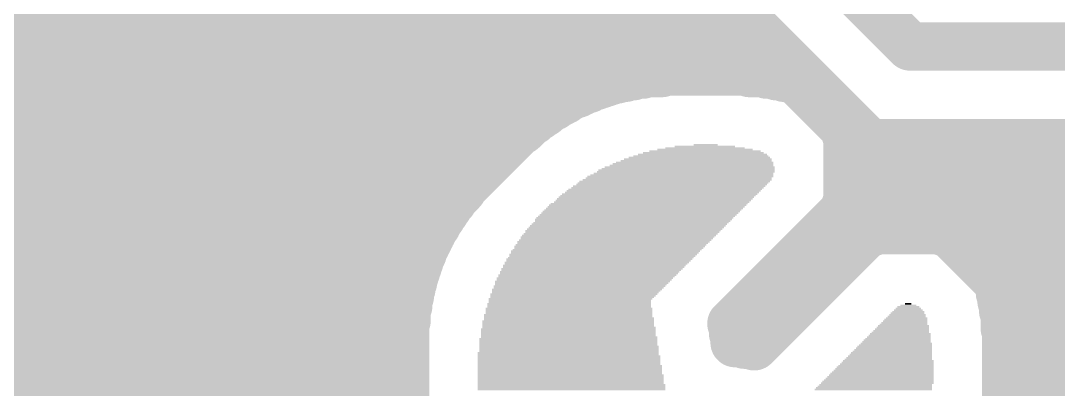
# Model space of a CAD drawing. Extents: x -0.1 to 57, y -0.1 to 41.
# Drawn here: x 25.93 to 29.194, y 4.306 to 5.466 of the extents above; entities that cross this region are included whole.
import ezdxf

# ---------------------------------------------------------------- set-up
doc = ezdxf.new("R2010")
doc.units = 0
doc.layers.add('16', color=175, linetype='CONTINUOUS')
doc.layers.add('21', color=253, linetype='CONTINUOUS')

# ---------------------------------------------------------------- blocks, each defined once
blk = doc.blocks.new('RECT')
blk.add_solid([(-0.5, -0.5), (0.5, -0.5), (-0.5, 0.5), (0.5, 0.5)])

msp = doc.modelspace()

# ---------------------------------------------------------------- linework, layer by layer
at = {"layer": '16', "const_width": 0.1524}
for points in [[(28.7274, 5.3848), (27.5, 6.6122)], [(27.3737, 6.3074), (28.6011, 5.08)], [(24.6553, 5.4864), (28.1947, 5.4864)], [(32.2958, 5.3848), (28.7274, 5.3848)], [(24.7, 5.334), (28.3471, 5.334)], [(27.7928, 5.2811), (27.7878, 5.2761)], [(27.8078, 5.2811), (27.7928, 5.2811)], [(27.8128, 5.2861), (27.8078, 5.2811)], [(27.8328, 5.2861), (27.8128, 5.2861)], [(27.8378, 5.2911), (27.8328, 5.2861)], [(27.8578, 5.2911), (27.8378, 5.2911)], [(27.8628, 5.2961), (27.8578, 5.2911)], [(27.8878, 5.2961), (27.8628, 5.2961)], [(27.8928, 5.3011), (27.8878, 5.2961)], [(27.9478, 5.3011), (27.8928, 5.3011)], [(27.9528, 5.3061), (27.9478, 5.3011)], [(28.2172, 5.3061), (27.9528, 5.3061)], [(28.2222, 5.3011), (28.2172, 5.3061)], [(28.2722, 5.3011), (28.2222, 5.3011)], [(28.2772, 5.2961), (28.2722, 5.3011)], [(28.3022, 5.2961), (28.2772, 5.2961)], [(28.3072, 5.2911), (28.3022, 5.2961)], [(28.3272, 5.2911), (28.3072, 5.2911)], [(28.3322, 5.2861), (28.3272, 5.2911)], [(28.3522, 5.2861), (28.3322, 5.2861)], [(28.3572, 5.2811), (28.3522, 5.2861)], [(28.3622, 5.2811), (28.3572, 5.2811)], [(28.3672, 5.2761), (28.3622, 5.2811)], [(27.6978, 5.2461), (27.6928, 5.2411)], [(27.7028, 5.2461), (27.6978, 5.2461)], [(27.7078, 5.2511), (27.7028, 5.2461)], [(27.7178, 5.2511), (27.7078, 5.2511)], [(27.7228, 5.2561), (27.7178, 5.2511)], [(27.7278, 5.2561), (27.7228, 5.2561)], [(27.7328, 5.2611), (27.7278, 5.2561)], [(27.7428, 5.2611), (27.7328, 5.2611)], [(27.7478, 5.2661), (27.7428, 5.2611)], [(27.7578, 5.2661), (27.7478, 5.2661)], [(27.7628, 5.2711), (27.7578, 5.2661)], [(27.7728, 5.2711), (27.7628, 5.2711)], [(27.7778, 5.2761), (27.7728, 5.2711)], [(27.7878, 5.2761), (27.7778, 5.2761)], [(28.3722, 5.2761), (28.3672, 5.2761)], [(28.5061, 5.1422), (28.3722, 5.2761)], [(27.6378, 5.2161), (27.6328, 5.2111)], [(27.6428, 5.2161), (27.6378, 5.2161)], [(27.6528, 5.2261), (27.6428, 5.2161)], [(27.6578, 5.2261), (27.6528, 5.2261)], [(27.6628, 5.2311), (27.6578, 5.2261)], [(27.6678, 5.2311), (27.6628, 5.2311)], [(27.6728, 5.2361), (27.6678, 5.2311)], [(27.6828, 5.2361), (27.6728, 5.2361)], [(27.6878, 5.2411), (27.6828, 5.2361)], [(27.6928, 5.2411), (27.6878, 5.2411)], [(24.7241, 5.1816), (27.5833, 5.1816)], [(27.5928, 5.1911), (27.5778, 5.1761)], [(27.5978, 5.1911), (27.5928, 5.1911)], [(27.6028, 5.1961), (27.5978, 5.1911)], [(27.6078, 5.1961), (27.6028, 5.1961)], [(27.6178, 5.2061), (27.6078, 5.1961)], [(27.6228, 5.2061), (27.6178, 5.2061)], [(27.6278, 5.2111), (27.6228, 5.2061)], [(27.6328, 5.2111), (27.6278, 5.2111)], [(28.4667, 5.1816), (28.4995, 5.1816)], [(27.5378, 5.1511), (27.5128, 5.1261)], [(27.5428, 5.1511), (27.5378, 5.1511)], [(27.5578, 5.1661), (27.5428, 5.1511)], [(27.5628, 5.1661), (27.5578, 5.1661)], [(27.5728, 5.1761), (27.5628, 5.1661)], [(27.5778, 5.1761), (27.5728, 5.1761)], [(27.5028, 5.1211), (27.3689, 4.9872)], [(27.5078, 5.1211), (27.5028, 5.1211)], [(27.5128, 5.1261), (27.5078, 5.1211)], [(27.5128, 5.1261), (27.5128, 5.1261)], [(28.5111, 5.1372), (28.5061, 5.1422)], [(28.5161, 5.1322), (28.5111, 5.1372)], [(28.5211, 5.1272), (28.5161, 5.1322)], [(28.5211, 5.1222), (28.5211, 5.1272)], [(28.5261, 5.1172), (28.5211, 5.1222)], [(28.5261, 5.1072), (28.5261, 5.1172)], [(28.5311, 5.1022), (28.5261, 5.1072)], [(28.5311, 4.8928), (28.5311, 5.1022)], [(28.6011, 5.08), (32.1695, 5.08)], [(24.7255, 5.0292), (27.4109, 5.0292)], [(28.5311, 5.0292), (32.2203, 5.0292)], [(27.3689, 4.9872), (27.3639, 4.9822)], [(27.3339, 4.9522), (27.3289, 4.9472)], [(27.3389, 4.9572), (27.3339, 4.9522)], [(27.3439, 4.9622), (27.3389, 4.9572)], [(27.3489, 4.9672), (27.3439, 4.9622)], [(27.3539, 4.9722), (27.3489, 4.9672)], [(27.3589, 4.9772), (27.3539, 4.9722)], [(27.3639, 4.9822), (27.3589, 4.9772)], [(27.3089, 4.9222), (27.3039, 4.9172)], [(27.3139, 4.9272), (27.3089, 4.9222)], [(27.3189, 4.9322), (27.3139, 4.9272)], [(27.3239, 4.9422), (27.3189, 4.9372)], [(27.3189, 4.9372), (27.3189, 4.9322)], [(27.3289, 4.9472), (27.3239, 4.9422)], [(27.2789, 4.8872), (27.2739, 4.8822)], [(27.2839, 4.8922), (27.2789, 4.8872)], [(27.2889, 4.8972), (27.2839, 4.8922)], [(27.2939, 4.9072), (27.2889, 4.9022)], [(27.2889, 4.9022), (27.2889, 4.8972)], [(27.2989, 4.9122), (27.2939, 4.9072)], [(27.3039, 4.9172), (27.2989, 4.9122)], [(28.5261, 4.8878), (28.5311, 4.8928)], [(28.5261, 4.8778), (28.5261, 4.8878)], [(24.7255, 4.8768), (27.2735, 4.8768)], [(27.2589, 4.8572), (27.2539, 4.8522)], [(27.2639, 4.8622), (27.2589, 4.8572)], [(27.2689, 4.8722), (27.2639, 4.8672)], [(27.2639, 4.8672), (27.2639, 4.8622)], [(27.2739, 4.8772), (27.2689, 4.8722)], [(27.2739, 4.8822), (27.2739, 4.8772)], [(28.4511, 4.7978), (28.5211, 4.8678)], [(28.5211, 4.8728), (28.5261, 4.8778)], [(28.5211, 4.8678), (28.5211, 4.8728)], [(28.5251, 4.8768), (32.3727, 4.8768)], [(27.2389, 4.8222), (27.2289, 4.8122)], [(27.2439, 4.8322), (27.2389, 4.8272)], [(27.2389, 4.8272), (27.2389, 4.8222)], [(27.2489, 4.8422), (27.2439, 4.8372)], [(27.2439, 4.8372), (27.2439, 4.8322)], [(27.2539, 4.8472), (27.2489, 4.8422)], [(27.2539, 4.8522), (27.2539, 4.8472)], [(27.2239, 4.7972), (27.2189, 4.7922)], [(27.2189, 4.7922), (27.2189, 4.7872)], [(27.2289, 4.8072), (27.2239, 4.8022)], [(27.2239, 4.8022), (27.2239, 4.7972)], [(27.2289, 4.8122), (27.2289, 4.8072)], [(28.3172, 4.6639), (28.4511, 4.7978)], [(28.4511, 4.7978), (28.4511, 4.7978)], [(28.5928, 4.7961), (28.5828, 4.7861)], [(28.5978, 4.7961), (28.5928, 4.7961)], [(28.6028, 4.8011), (28.5978, 4.7961)], [(28.6128, 4.8011), (28.6028, 4.8011)], [(28.6178, 4.8061), (28.6128, 4.8011)], [(28.8272, 4.8061), (28.6178, 4.8061)], [(28.8322, 4.8011), (28.8272, 4.8061)], [(28.8422, 4.8011), (28.8322, 4.8011)], [(28.8472, 4.7961), (28.8422, 4.8011)], [(28.8522, 4.7961), (28.8472, 4.7961)], [(28.8622, 4.7861), (28.8522, 4.7961)], [(27.2039, 4.7572), (27.1989, 4.7522)], [(27.2089, 4.7672), (27.2039, 4.7622)], [(27.2039, 4.7622), (27.2039, 4.7572)], [(27.2139, 4.7772), (27.2089, 4.7722)], [(27.2089, 4.7722), (27.2089, 4.7672)], [(27.2189, 4.7872), (27.2139, 4.7822)], [(27.2139, 4.7822), (27.2139, 4.7772)], [(28.5828, 4.7861), (28.4928, 4.6961)], [(28.5828, 4.7861), (28.5828, 4.7861)], [(28.9961, 4.6522), (28.8622, 4.7861)], [(28.8622, 4.7861), (28.8622, 4.7861)], [(24.7255, 4.7244), (27.1889, 4.7244)], [(27.1939, 4.7322), (27.1889, 4.7272)], [(27.1889, 4.7272), (27.1889, 4.7222)], [(27.1989, 4.7472), (27.1939, 4.7422)], [(27.1939, 4.7422), (27.1939, 4.7322)], [(27.1989, 4.7522), (27.1989, 4.7472)], [(28.3777, 4.7244), (28.5211, 4.7244)], [(28.9239, 4.7244), (32.376, 4.7244)], [(27.1789, 4.6922), (27.1739, 4.6872)], [(27.1839, 4.7072), (27.1789, 4.7022)], [(27.1789, 4.7022), (27.1789, 4.6922)], [(27.1889, 4.7222), (27.1839, 4.7172)], [(27.1839, 4.7172), (27.1839, 4.7072)], [(28.4928, 4.6961), (28.4028, 4.6061)], [(27.1689, 4.6622), (27.1639, 4.6572)], [(27.1739, 4.6772), (27.1689, 4.6722)], [(27.1689, 4.6722), (27.1689, 4.6622)], [(27.1739, 4.6872), (27.1739, 4.6772)], [(28.3072, 4.6539), (28.3122, 4.6589)], [(28.3122, 4.6589), (28.3172, 4.6639)], [(27.1639, 4.6422), (27.1589, 4.6372)], [(27.1589, 4.6372), (27.1589, 4.6222)], [(27.1639, 4.6572), (27.1639, 4.6422)], [(28.2772, 4.6239), (28.2822, 4.6289)], [(28.2822, 4.6289), (28.2872, 4.6339)], [(28.2872, 4.6339), (28.2922, 4.6389)], [(28.2922, 4.6389), (28.2972, 4.6439)], [(28.2972, 4.6439), (28.3022, 4.6489)], [(28.3022, 4.6489), (28.3072, 4.6539)], [(29.0011, 4.6472), (28.9961, 4.6522)], [(29.0011, 4.6422), (29.0011, 4.6472)], [(29.0061, 4.6372), (29.0011, 4.6422)], [(29.0061, 4.6322), (29.0061, 4.6372)], [(29.0111, 4.6272), (29.0061, 4.6322)], [(29.0111, 4.6072), (29.0111, 4.6272)], [(27.1539, 4.5972), (27.1489, 4.5922)], [(27.1489, 4.5922), (27.1489, 4.5672)], [(27.1589, 4.6222), (27.1539, 4.6172)], [(27.1539, 4.6172), (27.1539, 4.5972)], [(28.1661, 4.5128), (28.2711, 4.6178)], [(28.2711, 4.6178), (28.2722, 4.6189)], [(28.2722, 4.6189), (28.2772, 4.6239)], [(28.4028, 4.6061), (28.3128, 4.5161)], [(29.0161, 4.6022), (29.0111, 4.6072)], [(29.0161, 4.5822), (29.0161, 4.6022)], [(24.7255, 4.572), (27.1489, 4.572)], [(27.1489, 4.5672), (27.1439, 4.5622)], [(27.1439, 4.5622), (27.1439, 4.5222)], [(28.2253, 4.572), (28.3687, 4.572)], [(29.0211, 4.5772), (29.0161, 4.5822)], [(29.0211, 4.5522), (29.0211, 4.5772)], [(29.0211, 4.572), (32.376, 4.572)], [(29.0261, 4.5472), (29.0211, 4.5522)], [(29.0261, 4.4972), (29.0261, 4.5472)], [(27.1439, 4.5222), (27.1389, 4.5172)], [(27.1389, 4.5172), (27.1389, 4.2028)], [(28.1661, 4.5122), (28.1661, 4.5128)], [(28.1711, 4.5072), (28.1661, 4.5122)], [(28.1711, 4.4822), (28.1711, 4.5072)], [(28.3128, 4.5161), (28.2378, 4.4411)], [(29.0311, 4.4922), (29.0261, 4.4972)], [(28.1761, 4.4772), (28.1711, 4.4822)], [(28.1761, 4.4522), (28.1761, 4.4772)], [(29.0311, 4.2278), (29.0311, 4.4922)], [(28.1772, 4.4511), (28.1761, 4.4522)], [(28.2022, 4.4511), (28.1772, 4.4511)], [(28.2072, 4.4461), (28.2022, 4.4511)], [(28.2322, 4.4461), (28.2072, 4.4461)], [(28.2372, 4.4411), (28.2322, 4.4461)], [(28.2378, 4.4411), (28.2372, 4.4411)], [(24.7255, 4.4196), (27.1389, 4.4196)], [(29.0311, 4.4196), (32.376, 4.4196)], [(24.7255, 4.2672), (27.1389, 4.2672)], [(29.0311, 4.2672), (32.376, 4.2672)]]:
    msp.add_lwpolyline(points, dxfattribs=at)
at = {"layer": '16', "const_width": 0.0762}
for points in [[(28.1947, 5.4483, 1), (28.1947, 5.5245)], [(28.7274, 5.4229, 1), (28.7274, 5.3467)], [(28.7005, 5.3579, 1), (28.7543, 5.4117)], [(28.3471, 5.2959, 1), (28.3471, 5.3721)], [(27.7928, 5.3192, 1), (27.7928, 5.243)], [(27.8198, 5.2542, 1), (27.7659, 5.308)], [(27.8128, 5.3242, 1), (27.8128, 5.248)], [(27.8398, 5.2592, 1), (27.7859, 5.313)], [(27.8378, 5.3292, 1), (27.8378, 5.253)], [(27.8078, 5.243, 1), (27.8078, 5.3192)], [(27.8648, 5.2642, 1), (27.8109, 5.318)], [(27.8309, 5.318, 1), (27.8848, 5.2642)], [(27.8628, 5.3342, 1), (27.8628, 5.258)], [(27.8328, 5.248, 1), (27.8328, 5.3242)], [(27.8898, 5.2692, 1), (27.8359, 5.323)], [(27.8609, 5.323, 1), (27.9148, 5.2692)], [(27.8928, 5.3392, 1), (27.8928, 5.263)], [(27.8578, 5.253, 1), (27.8578, 5.3292)], [(27.9198, 5.2742, 1), (27.8659, 5.328)], [(27.8878, 5.258, 1), (27.8878, 5.3342)], [(27.9209, 5.328, 1), (27.9748, 5.2742)], [(27.9528, 5.3442, 1), (27.9528, 5.268)], [(27.9798, 5.2792, 1), (27.9259, 5.333)], [(27.9478, 5.263, 1), (27.9478, 5.3392)], [(28.2441, 5.333, 1), (28.1902, 5.2792)], [(28.2222, 5.3392, 1), (28.2222, 5.263)], [(28.1952, 5.2742, 1), (28.2491, 5.328)], [(28.2172, 5.268, 1), (28.2172, 5.3442)], [(28.2991, 5.328, 1), (28.2452, 5.2742)], [(28.2772, 5.3342, 1), (28.2772, 5.258)], [(28.2502, 5.2692, 1), (28.3041, 5.323)], [(28.3291, 5.323, 1), (28.2752, 5.2692)], [(28.3072, 5.3292, 1), (28.3072, 5.253)], [(28.2722, 5.263, 1), (28.2722, 5.3392)], [(28.2802, 5.2642, 1), (28.3341, 5.318)], [(28.3541, 5.318, 1), (28.3002, 5.2642)], [(28.3322, 5.3242, 1), (28.3322, 5.248)], [(28.3022, 5.258, 1), (28.3022, 5.3342)], [(28.3791, 5.313, 1), (28.3252, 5.2592)], [(28.3572, 5.3192, 1), (28.3572, 5.243)], [(28.3891, 5.308, 1), (28.3352, 5.2542)], [(28.3272, 5.253, 1), (28.3272, 5.3292)], [(28.3522, 5.248, 1), (28.3522, 5.3242)], [(28.3622, 5.243, 1), (28.3622, 5.3192)], [(27.6978, 5.2842, 1), (27.6978, 5.208)], [(27.7078, 5.2892, 1), (27.7078, 5.213)], [(27.7248, 5.2192, 1), (27.6709, 5.273)], [(27.7348, 5.2242, 1), (27.6809, 5.278)], [(27.7228, 5.2942, 1), (27.7228, 5.218)], [(27.7009, 5.283, 1), (27.7548, 5.2292)], [(27.7328, 5.2992, 1), (27.7328, 5.223)], [(27.7498, 5.2292, 1), (27.6959, 5.283)], [(27.7028, 5.208, 1), (27.7028, 5.2842)], [(27.7159, 5.288, 1), (27.7698, 5.2342)], [(27.7598, 5.2342, 1), (27.7059, 5.288)], [(27.7478, 5.3042, 1), (27.7478, 5.228)], [(27.7178, 5.213, 1), (27.7178, 5.2892)], [(27.7309, 5.293, 1), (27.7848, 5.2392)], [(27.7748, 5.2392, 1), (27.7209, 5.293)], [(27.7628, 5.3092, 1), (27.7628, 5.233)], [(27.7278, 5.218, 1), (27.7278, 5.2942)], [(27.7459, 5.298, 1), (27.7998, 5.2442)], [(27.7898, 5.2442, 1), (27.7359, 5.298)], [(27.7778, 5.3142, 1), (27.7778, 5.238)], [(27.7428, 5.223, 1), (27.7428, 5.2992)], [(27.7609, 5.303, 1), (27.8148, 5.2492)], [(27.8048, 5.2492, 1), (27.7509, 5.303)], [(27.7578, 5.228, 1), (27.7578, 5.3042)], [(27.7809, 5.308, 1), (27.8348, 5.2542)], [(27.7728, 5.233, 1), (27.7728, 5.3092)], [(27.7878, 5.238, 1), (27.7878, 5.3142)], [(27.8059, 5.313, 1), (27.8598, 5.2592)], [(28.3052, 5.2592, 1), (28.3591, 5.313)], [(28.3672, 5.3142, 1), (28.3672, 5.238)], [(28.3302, 5.2542, 1), (28.3841, 5.308)], [(28.3991, 5.303, 1), (28.3452, 5.2492)], [(28.3402, 5.2492, 1), (28.3941, 5.303)], [(28.3722, 5.238, 1), (28.3722, 5.3142)], [(27.6378, 5.2542, 1), (27.6378, 5.178)], [(27.6648, 5.1892, 1), (27.6109, 5.243)], [(27.6528, 5.2642, 1), (27.6528, 5.188)], [(27.6309, 5.253, 1), (27.6848, 5.1992)], [(27.6628, 5.2692, 1), (27.6628, 5.193)], [(27.6798, 5.1992, 1), (27.6259, 5.253)], [(27.6409, 5.258, 1), (27.6948, 5.2042)], [(27.6728, 5.2742, 1), (27.6728, 5.198)], [(27.6898, 5.2042, 1), (27.6359, 5.258)], [(27.6428, 5.178, 1), (27.6428, 5.2542)], [(27.6559, 5.263, 1), (27.7098, 5.2092)], [(27.6998, 5.2092, 1), (27.6459, 5.263)], [(27.6878, 5.2792, 1), (27.6878, 5.203)], [(27.6659, 5.268, 1), (27.7198, 5.2142)], [(27.6578, 5.188, 1), (27.6578, 5.2642)], [(27.7148, 5.2142, 1), (27.6609, 5.268)], [(27.6759, 5.273, 1), (27.7298, 5.2192)], [(27.6678, 5.193, 1), (27.6678, 5.2692)], [(27.6909, 5.278, 1), (27.7448, 5.2242)], [(27.6828, 5.198, 1), (27.6828, 5.2742)], [(27.6928, 5.203, 1), (27.6928, 5.2792)], [(27.5928, 5.2292, 1), (27.5928, 5.153)], [(27.5709, 5.218, 1), (27.6248, 5.1642)], [(27.6028, 5.2342, 1), (27.6028, 5.158)], [(27.6198, 5.1642, 1), (27.5659, 5.218)], [(27.5809, 5.223, 1), (27.6348, 5.1692)], [(27.6298, 5.1692, 1), (27.5759, 5.223)], [(27.6178, 5.2442, 1), (27.6178, 5.168)], [(27.5833, 5.1435, 1), (27.5833, 5.2197)], [(27.5959, 5.233, 1), (27.6498, 5.1792)], [(27.6278, 5.2492, 1), (27.6278, 5.173)], [(27.6448, 5.1792, 1), (27.5909, 5.233)], [(27.6059, 5.238, 1), (27.6598, 5.1842)], [(27.5978, 5.153, 1), (27.5978, 5.2292)], [(27.6548, 5.1842, 1), (27.6009, 5.238)], [(27.6159, 5.243, 1), (27.6698, 5.1892)], [(27.6078, 5.158, 1), (27.6078, 5.2342)], [(27.6228, 5.168, 1), (27.6228, 5.2442)], [(27.6328, 5.173, 1), (27.6328, 5.2492)], [(28.4667, 5.2197, 1), (28.4667, 5.1435)], [(28.4995, 5.1435, 1), (28.4995, 5.2197)], [(27.5378, 5.1892, 1), (27.5378, 5.113)], [(27.5648, 5.1242, 1), (27.5109, 5.178)], [(27.5578, 5.2042, 1), (27.5578, 5.128)], [(27.5359, 5.193, 1), (27.5898, 5.1392)], [(27.5848, 5.1392, 1), (27.5309, 5.193)], [(27.5728, 5.2142, 1), (27.5728, 5.138)], [(27.5509, 5.203, 1), (27.6048, 5.1492)], [(27.5428, 5.113, 1), (27.5428, 5.1892)], [(27.5998, 5.1492, 1), (27.5459, 5.203)], [(27.5628, 5.128, 1), (27.5628, 5.2042)], [(27.5778, 5.138, 1), (27.5778, 5.2142)], [(27.5028, 5.1592, 1), (27.5028, 5.083)], [(27.5128, 5.1642, 1), (27.5128, 5.088)], [(27.4859, 5.153, 1), (27.5398, 5.0992)], [(27.5298, 5.0942, 1), (27.4759, 5.148)], [(27.5398, 5.0992, 1), (27.4859, 5.153)], [(27.5159, 5.178, 1), (27.5698, 5.1242)], [(27.5078, 5.083, 1), (27.5078, 5.1592)], [(27.5128, 5.088, 1), (27.5128, 5.1642)], [(28.533, 5.1691, 1), (28.4792, 5.1152)], [(28.538, 5.1641, 1), (28.4842, 5.1102)], [(28.543, 5.1591, 1), (28.4892, 5.1052)], [(28.4792, 5.1152, 1), (28.533, 5.1691)], [(28.5592, 5.1272, 1), (28.483, 5.1272)], [(28.548, 5.1491, 1), (28.4942, 5.0952)], [(28.4842, 5.1102, 1), (28.538, 5.1641)], [(28.5642, 5.1172, 1), (28.488, 5.1172)], [(28.4892, 5.1052, 1), (28.543, 5.1591)], [(28.4942, 5.1002, 1), (28.548, 5.1541)], [(27.4809, 5.148, 1), (27.5348, 5.0942)], [(28.483, 5.1222, 1), (28.5592, 5.1222)], [(28.553, 5.1341, 1), (28.4992, 5.0802)], [(28.5692, 5.1022, 1), (28.493, 5.1022)], [(28.4992, 5.0902, 1), (28.553, 5.1441)], [(28.5042, 5.0752, 1), (28.558, 5.1291)], [(28.488, 5.1072, 1), (28.5642, 5.1072)], [(28.6011, 5.1181, 1), (28.6011, 5.0419)], [(28.5742, 5.0531, 1), (28.6281, 5.1069)], [(27.4109, 4.9911, 1), (27.4109, 5.0673)], [(28.5311, 5.0673, 1), (28.5311, 4.9911)], [(27.3958, 4.9602, 1), (27.342, 5.0141)], [(27.3608, 4.9252, 1), (27.307, 4.9791)], [(27.322, 4.9941, 1), (27.3758, 4.9402)], [(27.3658, 4.9302, 1), (27.312, 4.9841)], [(27.327, 4.9991, 1), (27.3808, 4.9452)], [(27.3708, 4.9352, 1), (27.317, 4.9891)], [(27.332, 5.0041, 1), (27.3858, 4.9502)], [(27.3758, 4.9402, 1), (27.322, 4.9941)], [(27.337, 5.0091, 1), (27.3908, 4.9552)], [(27.3808, 4.9452, 1), (27.327, 4.9991)], [(27.342, 5.0141, 1), (27.3958, 4.9602)], [(27.3858, 4.9502, 1), (27.332, 5.0041)], [(27.3908, 4.9552, 1), (27.337, 5.0091)], [(27.357, 4.9372, 1), (27.2808, 4.9372)], [(27.292, 4.9641, 1), (27.3458, 4.9102)], [(27.3358, 4.8952, 1), (27.282, 4.9491)], [(27.297, 4.9691, 1), (27.3508, 4.9152)], [(27.3408, 4.9002, 1), (27.287, 4.9541)], [(27.302, 4.9741, 1), (27.3558, 4.9202)], [(27.3458, 4.9052, 1), (27.292, 4.9591)], [(27.307, 4.9791, 1), (27.3608, 4.9252)], [(27.3508, 4.9152, 1), (27.297, 4.9691)], [(27.312, 4.9841, 1), (27.3658, 4.9302)], [(27.3558, 4.9202, 1), (27.302, 4.9741)], [(27.317, 4.9891, 1), (27.3708, 4.9352)], [(27.327, 4.9022, 1), (27.2508, 4.9022)], [(27.262, 4.9291, 1), (27.3158, 4.8752)], [(27.3058, 4.8602, 1), (27.252, 4.9141)], [(27.267, 4.9341, 1), (27.3208, 4.8802)], [(27.3108, 4.8652, 1), (27.257, 4.9191)], [(27.272, 4.9391, 1), (27.3258, 4.8852)], [(27.3158, 4.8702, 1), (27.262, 4.9241)], [(27.277, 4.9441, 1), (27.3308, 4.8902)], [(27.3208, 4.8802, 1), (27.267, 4.9341)], [(27.282, 4.9491, 1), (27.3358, 4.8952)], [(27.3258, 4.8852, 1), (27.272, 4.9391)], [(27.287, 4.9541, 1), (27.3408, 4.9002)], [(27.3308, 4.8902, 1), (27.277, 4.9441)], [(27.2808, 4.9322, 1), (27.357, 4.9322)], [(28.5642, 4.8878, 1), (28.488, 4.8878)], [(28.558, 4.8659, 1), (28.5042, 4.9198)], [(27.302, 4.8672, 1), (27.2258, 4.8672)], [(27.237, 4.8941, 1), (27.2908, 4.8402)], [(27.242, 4.8991, 1), (27.2958, 4.8452)], [(27.2858, 4.8302, 1), (27.232, 4.8841)], [(27.312, 4.8822, 1), (27.2358, 4.8822)], [(27.247, 4.9091, 1), (27.3008, 4.8552)], [(27.2908, 4.8352, 1), (27.237, 4.8891)], [(27.252, 4.9141, 1), (27.3058, 4.8602)], [(27.2958, 4.8452, 1), (27.242, 4.8991)], [(27.257, 4.9191, 1), (27.3108, 4.8652)], [(27.3008, 4.8502, 1), (27.247, 4.9041)], [(27.2508, 4.8972, 1), (27.327, 4.8972)], [(27.2735, 4.8387, 1), (27.2735, 4.9149)], [(28.5592, 4.8728, 1), (28.483, 4.8728)], [(28.4942, 4.8998, 1), (28.548, 4.8459)], [(28.5251, 4.9149, 1), (28.5251, 4.8387)], [(28.4992, 4.9148, 1), (28.553, 4.8609)], [(28.493, 4.8928, 1), (28.5692, 4.8928)], [(28.548, 4.8409, 1), (28.4942, 4.8948)], [(28.553, 4.8509, 1), (28.4992, 4.9048)], [(27.277, 4.8272, 1), (27.2008, 4.8272)], [(27.282, 4.8372, 1), (27.2058, 4.8372)], [(27.217, 4.8641, 1), (27.2708, 4.8102)], [(27.222, 4.8691, 1), (27.2758, 4.8152)], [(27.2658, 4.7952, 1), (27.212, 4.8491)], [(27.292, 4.8522, 1), (27.2158, 4.8522)], [(27.227, 4.8791, 1), (27.2808, 4.8252)], [(27.2708, 4.8052, 1), (27.217, 4.8591)], [(27.232, 4.8841, 1), (27.2858, 4.8302)], [(27.2758, 4.8152, 1), (27.222, 4.8691)], [(27.2258, 4.8622, 1), (27.302, 4.8622)], [(27.2808, 4.8202, 1), (27.227, 4.8741)], [(27.2358, 4.8772, 1), (27.312, 4.8772)], [(28.483, 4.8678, 1), (28.5592, 4.8678)], [(28.488, 4.8778, 1), (28.5642, 4.8778)], [(27.257, 4.7922, 1), (27.1808, 4.7922)], [(27.262, 4.8022, 1), (27.1858, 4.8022)], [(27.197, 4.8291, 1), (27.2508, 4.7752)], [(27.267, 4.8122, 1), (27.1908, 4.8122)], [(27.202, 4.8391, 1), (27.2558, 4.7852)], [(27.2508, 4.7702, 1), (27.197, 4.8241)], [(27.212, 4.8541, 1), (27.2658, 4.8002)], [(27.2558, 4.7802, 1), (27.202, 4.8341)], [(27.2058, 4.8322, 1), (27.282, 4.8322)], [(27.2158, 4.8472, 1), (27.292, 4.8472)], [(28.4892, 4.7978, 1), (28.413, 4.7978)], [(28.478, 4.7709, 1), (28.4242, 4.8248)], [(28.5928, 4.8342, 1), (28.5928, 4.758)], [(28.6028, 4.8392, 1), (28.6028, 4.763)], [(28.6198, 4.7692, 1), (28.5659, 4.823)], [(28.5859, 4.828, 1), (28.6398, 4.7742)], [(28.6298, 4.7742, 1), (28.5759, 4.828)], [(28.6178, 4.8442, 1), (28.6178, 4.768)], [(28.6448, 4.7792, 1), (28.5909, 4.833)], [(28.5978, 4.758, 1), (28.5978, 4.8342)], [(28.6128, 4.763, 1), (28.6128, 4.8392)], [(28.8541, 4.833, 1), (28.8002, 4.7792)], [(28.8322, 4.8392, 1), (28.8322, 4.763)], [(28.8691, 4.828, 1), (28.8152, 4.7742)], [(28.8052, 4.7742, 1), (28.8591, 4.828)], [(28.8472, 4.8342, 1), (28.8472, 4.758)], [(28.8791, 4.823, 1), (28.8252, 4.7692)], [(28.8272, 4.768, 1), (28.8272, 4.8442)], [(28.8422, 4.763, 1), (28.8422, 4.8392)], [(28.8522, 4.758, 1), (28.8522, 4.8342)], [(27.242, 4.7622, 1), (27.1658, 4.7622)], [(27.247, 4.7722, 1), (27.1708, 4.7722)], [(27.182, 4.7991, 1), (27.2358, 4.7452)], [(27.252, 4.7822, 1), (27.1758, 4.7822)], [(27.187, 4.8091, 1), (27.2408, 4.7552)], [(27.2308, 4.7302, 1), (27.177, 4.7841)], [(27.192, 4.8191, 1), (27.2458, 4.7652)], [(27.2358, 4.7402, 1), (27.182, 4.7941)], [(27.1858, 4.7972, 1), (27.262, 4.7972)], [(27.2408, 4.7502, 1), (27.187, 4.8041)], [(27.1908, 4.8072, 1), (27.267, 4.8072)], [(27.2458, 4.7602, 1), (27.192, 4.8141)], [(27.2008, 4.8222, 1), (27.277, 4.8222)], [(28.4242, 4.8248, 1), (28.478, 4.7709)], [(28.413, 4.7978, 1), (28.4892, 4.7978)], [(28.5828, 4.8242, 1), (28.5828, 4.748)], [(28.5559, 4.813, 1), (28.6098, 4.7592)], [(28.6098, 4.7592, 1), (28.5559, 4.813)], [(28.5709, 4.823, 1), (28.6248, 4.7692)], [(28.5828, 4.748, 1), (28.5828, 4.8242)], [(28.8202, 4.7692, 1), (28.8741, 4.823)], [(28.8891, 4.813, 1), (28.8352, 4.7592)], [(28.8622, 4.8242, 1), (28.8622, 4.748)], [(28.8352, 4.7592, 1), (28.8891, 4.813)], [(28.8622, 4.748, 1), (28.8622, 4.8242)], [(27.227, 4.7272, 1), (27.1508, 4.7272)], [(27.232, 4.7422, 1), (27.1558, 4.7422)], [(27.167, 4.7691, 1), (27.2208, 4.7152)], [(27.237, 4.7522, 1), (27.1608, 4.7522)], [(27.172, 4.7791, 1), (27.2258, 4.7252)], [(27.177, 4.7891, 1), (27.2308, 4.7352)], [(27.2208, 4.7052, 1), (27.167, 4.7591)], [(27.1708, 4.7672, 1), (27.247, 4.7672)], [(27.2258, 4.7202, 1), (27.172, 4.7741)], [(27.1758, 4.7772, 1), (27.252, 4.7772)], [(27.1808, 4.7872, 1), (27.257, 4.7872)], [(27.1889, 4.6863, 1), (27.1889, 4.7625)], [(28.3777, 4.7625, 1), (28.3777, 4.6863)], [(28.5211, 4.6863, 1), (28.5211, 4.7625)], [(28.9239, 4.7625, 1), (28.9239, 4.6863)], [(27.217, 4.7022, 1), (27.1408, 4.7022)], [(27.152, 4.7291, 1), (27.2058, 4.6752)], [(27.222, 4.7172, 1), (27.1458, 4.7172)], [(27.157, 4.7441, 1), (27.2108, 4.6902)], [(27.162, 4.7541, 1), (27.2158, 4.7002)], [(27.2058, 4.6652, 1), (27.152, 4.7191)], [(27.1558, 4.7322, 1), (27.232, 4.7322)], [(27.2108, 4.6802, 1), (27.157, 4.7341)], [(27.1608, 4.7472, 1), (27.237, 4.7472)], [(27.2158, 4.6952, 1), (27.162, 4.7491)], [(27.1658, 4.7572, 1), (27.242, 4.7572)], [(28.5198, 4.6692, 1), (28.4659, 4.723)], [(27.207, 4.6722, 1), (27.1308, 4.6722)], [(27.142, 4.6991, 1), (27.1958, 4.6452)], [(27.212, 4.6872, 1), (27.1358, 4.6872)], [(27.147, 4.7141, 1), (27.2008, 4.6602)], [(27.1958, 4.6352, 1), (27.142, 4.6891)], [(27.1458, 4.7072, 1), (27.222, 4.7072)], [(27.2008, 4.6502, 1), (27.147, 4.7041)], [(27.1508, 4.7222, 1), (27.227, 4.7222)], [(28.3391, 4.632, 1), (28.2852, 4.6858)], [(28.3441, 4.637, 1), (28.2902, 4.6908)], [(28.4659, 4.723, 1), (28.5198, 4.6692)], [(27.197, 4.6372, 1), (27.1208, 4.6372)], [(27.132, 4.6641, 1), (27.1858, 4.6102)], [(27.202, 4.6572, 1), (27.1258, 4.6572)], [(27.137, 4.6841, 1), (27.1908, 4.6302)], [(27.1358, 4.6772, 1), (27.212, 4.6772)], [(27.1908, 4.6152, 1), (27.137, 4.6691)], [(27.1408, 4.6922, 1), (27.217, 4.6922)], [(28.2652, 4.6658, 1), (28.3191, 4.612)], [(28.3091, 4.602, 1), (28.2552, 4.6558)], [(28.2702, 4.6708, 1), (28.3241, 4.617)], [(28.3141, 4.607, 1), (28.2602, 4.6608)], [(28.2752, 4.6758, 1), (28.3291, 4.622)], [(28.3191, 4.612, 1), (28.2652, 4.6658)], [(28.2802, 4.6808, 1), (28.3341, 4.627)], [(28.3241, 4.617, 1), (28.2702, 4.6708)], [(28.2852, 4.6858, 1), (28.3391, 4.632)], [(28.3291, 4.622, 1), (28.2752, 4.6758)], [(28.2902, 4.6908, 1), (28.3441, 4.637)], [(28.3341, 4.627, 1), (28.2802, 4.6808)], [(29.023, 4.6791, 1), (28.9692, 4.6252)], [(29.0392, 4.6472, 1), (28.963, 4.6472)], [(29.028, 4.6691, 1), (28.9742, 4.6152)], [(29.0442, 4.6372, 1), (28.968, 4.6372)], [(29.033, 4.6591, 1), (28.9792, 4.6052)], [(28.9692, 4.6252, 1), (29.023, 4.6791)], [(29.0492, 4.6272, 1), (28.973, 4.6272)], [(28.9742, 4.6202, 1), (29.028, 4.6741)], [(28.9792, 4.6102, 1), (29.033, 4.6641)], [(27.187, 4.5922, 1), (27.1108, 4.5922)], [(27.192, 4.6172, 1), (27.1158, 4.6172)], [(27.127, 4.6441, 1), (27.1808, 4.5902)], [(27.1258, 4.6422, 1), (27.202, 4.6422)], [(27.1808, 4.5702, 1), (27.127, 4.6241)], [(27.1308, 4.6622, 1), (27.207, 4.6622)], [(27.1858, 4.5952, 1), (27.132, 4.6491)], [(28.2442, 4.6448, 1), (28.298, 4.5909)], [(28.2452, 4.6458, 1), (28.2991, 4.592)], [(28.2502, 4.6508, 1), (28.3041, 4.597)], [(28.2552, 4.6558, 1), (28.3091, 4.602)], [(28.298, 4.5909, 1), (28.2442, 4.6448)], [(28.2991, 4.592, 1), (28.2452, 4.6458)], [(28.2602, 4.6608, 1), (28.3141, 4.607)], [(28.3041, 4.597, 1), (28.2502, 4.6508)], [(28.3759, 4.633, 1), (28.4298, 4.5792)], [(28.4298, 4.5792, 1), (28.3759, 4.633)], [(28.963, 4.6422, 1), (29.0392, 4.6422)], [(28.968, 4.6322, 1), (29.0442, 4.6322)], [(29.038, 4.6341, 1), (28.9842, 4.5802)], [(29.0542, 4.6022, 1), (28.978, 4.6022)], [(28.9842, 4.6002, 1), (29.038, 4.6541)], [(27.182, 4.5622, 1), (27.1058, 4.5622)], [(27.122, 4.6191, 1), (27.1758, 4.5652)], [(27.1208, 4.6222, 1), (27.197, 4.6222)], [(27.1758, 4.5402, 1), (27.122, 4.5941)], [(27.1489, 4.5339, 1), (27.1489, 4.6101)], [(28.2253, 4.6101, 1), (28.2253, 4.5339)], [(28.3687, 4.5339, 1), (28.3687, 4.6101)], [(28.973, 4.6072, 1), (29.0492, 4.6072)], [(29.043, 4.6091, 1), (28.9892, 4.5552)], [(29.0592, 4.5772, 1), (28.983, 4.5772)], [(29.0211, 4.6101, 1), (29.0211, 4.5339)], [(28.9892, 4.5752, 1), (29.043, 4.6291)], [(28.9942, 4.5502, 1), (29.048, 4.6041)], [(27.117, 4.5891, 1), (27.1708, 4.5352)], [(27.1108, 4.5672, 1), (27.187, 4.5672)], [(27.1158, 4.5972, 1), (27.192, 4.5972)], [(28.978, 4.5822, 1), (29.0542, 4.5822)], [(29.048, 4.5791, 1), (28.9942, 4.5252)], [(29.0642, 4.5472, 1), (28.988, 4.5472)], [(28.9992, 4.5202, 1), (29.053, 4.5741)], [(27.177, 4.5172, 1), (27.1008, 4.5172)], [(27.112, 4.5441, 1), (27.1658, 4.4902)], [(27.1708, 4.4952, 1), (27.117, 4.5491)], [(28.2042, 4.5128, 1), (28.128, 4.5128)], [(28.193, 4.5391, 1), (28.1392, 4.4852)], [(28.1392, 4.5398, 1), (28.193, 4.4859)], [(28.2092, 4.5072, 1), (28.133, 4.5072)], [(28.1442, 4.4802, 1), (28.198, 4.5341)], [(28.2859, 4.543, 1), (28.3398, 4.4892)], [(28.3398, 4.4892, 1), (28.2859, 4.543)], [(28.983, 4.5522, 1), (29.0592, 4.5522)], [(29.053, 4.5241, 1), (28.9992, 4.4702)], [(27.1058, 4.5222, 1), (27.182, 4.5222)], [(28.128, 4.5122, 1), (28.2042, 4.5122)], [(28.198, 4.5091, 1), (28.1442, 4.4552)], [(28.2142, 4.4772, 1), (28.138, 4.4772)], [(28.1492, 4.4502, 1), (28.203, 4.5041)], [(29.0692, 4.4922, 1), (28.993, 4.4922)], [(29.0042, 4.4652, 1), (29.058, 4.5191)], [(28.133, 4.4822, 1), (28.2092, 4.4822)], [(28.203, 4.4791, 1), (28.1492, 4.4252)], [(28.1772, 4.4892, 1), (28.1772, 4.413)], [(28.1502, 4.4242, 1), (28.2041, 4.478)], [(28.2291, 4.478, 1), (28.1752, 4.4242)], [(28.2072, 4.4842, 1), (28.2072, 4.408)], [(28.1802, 4.4192, 1), (28.2341, 4.473)], [(28.2591, 4.473, 1), (28.2052, 4.4192)], [(28.2372, 4.4792, 1), (28.2372, 4.403)], [(28.2109, 4.468, 1), (28.2648, 4.4142)], [(28.2022, 4.413, 1), (28.2022, 4.4892)], [(28.2102, 4.4142, 1), (28.2641, 4.468)], [(28.2322, 4.408, 1), (28.2322, 4.4842)], [(28.2378, 4.403, 1), (28.2378, 4.4792)], [(28.988, 4.4972, 1), (29.0642, 4.4972)], [(27.1389, 4.3815, 1), (27.1389, 4.4577)], [(28.138, 4.4522, 1), (28.2142, 4.4522)], [(29.0311, 4.4577, 1), (29.0311, 4.3815)], [(27.1389, 4.2291, 1), (27.1389, 4.3053)], [(29.0311, 4.3053, 1), (29.0311, 4.2291)]]:
    msp.add_lwpolyline(points, format="xyb", dxfattribs=at)
at = {"layer": '21', "const_width": 0.1524}
msp.add_lwpolyline([(25.993, 8.9816), (25.993, 2.3776)], dxfattribs=at)

# ---------------------------------------------------------------- block references
at = {"layer": '16', "yscale": 0.005}
for p, xscale in [((28.0825, 5.06), 0.3), ((28.0825, 5.065), 0.25), ((28.0825, 5.07), 0.19), ((28.085, 5.075), 0.075), ((28.055, 5.025), 0.475), ((28.06, 5.03), 0.465), ((28.065, 5.035), 0.445), ((28.07, 5.04), 0.425), ((28.075, 5.045), 0.405), ((28.0775, 5.05), 0.38), ((28.0825, 5.055), 0.35), ((28.025, 4.995), 0.555), ((28.03, 5), 0.545), ((28.035, 5.005), 0.535), ((28.04, 5.01), 0.515), ((28.045, 5.015), 0.505), ((28.05, 5.02), 0.495), ((27.9875, 4.96), 0.6), ((27.995, 4.965), 0.595), ((28, 4.97), 0.585), ((28.005, 4.975), 0.585), ((28.01, 4.98), 0.575), ((28.015, 4.985), 0.565), ((28.0225, 4.99), 0.56), ((27.9525, 4.93), 0.61), ((27.9575, 4.935), 0.61), ((27.965, 4.94), 0.605), ((27.97, 4.945), 0.605), ((27.9775, 4.95), 0.6), ((27.9825, 4.955), 0.6), ((27.915, 4.895), 0.615), ((27.92, 4.9), 0.615), ((27.925, 4.905), 0.615), ((27.93, 4.91), 0.615), ((27.935, 4.915), 0.615), ((27.94, 4.92), 0.615), ((27.9475, 4.925), 0.61), ((27.8825, 4.865), 0.62), ((27.8875, 4.87), 0.62), ((27.8925, 4.875), 0.62), ((27.8975, 4.88), 0.62), ((27.9025, 4.885), 0.62), ((27.9075, 4.89), 0.62), ((27.85, 4.83), 0.615), ((27.8575, 4.84), 0.62), ((27.855, 4.835), 0.615), ((27.8625, 4.845), 0.62), ((27.8675, 4.85), 0.62), ((27.8725, 4.855), 0.62), ((27.8775, 4.86), 0.62), ((27.825, 4.805), 0.615), ((27.8225, 4.8), 0.61), ((27.83, 4.81), 0.615), ((27.835, 4.815), 0.615), ((27.84, 4.82), 0.615), ((27.845, 4.825), 0.615), ((27.795, 4.77), 0.605), ((27.7925, 4.765), 0.6), ((27.8, 4.775), 0.605), ((27.8075, 4.785), 0.61), ((27.805, 4.78), 0.605), ((27.8125, 4.79), 0.61), ((27.8175, 4.795), 0.61), ((27.77, 4.74), 0.595), ((27.7675, 4.735), 0.59), ((27.775, 4.745), 0.595), ((27.7825, 4.755), 0.6), ((27.78, 4.75), 0.595), ((27.7875, 4.76), 0.6), ((27.7425, 4.705), 0.58), ((27.74, 4.7), 0.575), ((27.75, 4.715), 0.585), ((27.7475, 4.71), 0.58), ((27.755, 4.72), 0.585), ((27.7625, 4.73), 0.59), ((27.76, 4.725), 0.585), ((27.72, 4.675), 0.565), ((27.7175, 4.67), 0.56), ((27.7275, 4.685), 0.57), ((27.725, 4.68), 0.565), ((27.735, 4.695), 0.575), ((27.7325, 4.69), 0.57), ((27.6975, 4.645), 0.55), ((27.695, 4.64), 0.545), ((27.6925, 4.635), 0.54), ((27.705, 4.655), 0.555), ((27.7025, 4.65), 0.55), ((27.7125, 4.665), 0.56), ((27.71, 4.66), 0.555), ((27.67, 4.605), 0.525), ((27.68, 4.62), 0.535), ((27.6775, 4.615), 0.53), ((27.675, 4.61), 0.525), ((27.6875, 4.63), 0.54), ((27.685, 4.625), 0.535), ((27.655, 4.575), 0.515), ((27.655, 4.57), 0.515), ((27.66, 4.59), 0.515), ((27.6575, 4.585), 0.51), ((27.6575, 4.58), 0.51), ((27.6675, 4.6), 0.52), ((27.665, 4.595), 0.515), ((28.7225, 4.57), 0.05), ((28.7225, 4.575), 0.02), ((27.6525, 4.54), 0.53), ((27.655, 4.56), 0.525), ((27.655, 4.555), 0.525), ((27.655, 4.55), 0.525), ((27.655, 4.545), 0.525), ((27.655, 4.565), 0.515), ((28.72, 4.54), 0.115), ((28.72, 4.545), 0.105), ((28.7225, 4.55), 0.1), ((28.7225, 4.555), 0.09), ((28.7225, 4.56), 0.08), ((28.7225, 4.565), 0.07), ((27.6525, 4.52), 0.54), ((27.6525, 4.515), 0.54), ((27.6525, 4.51), 0.54), ((27.6525, 4.505), 0.54), ((27.6525, 4.535), 0.53), ((27.655, 4.53), 0.535), ((27.655, 4.525), 0.535), ((28.7075, 4.505), 0.16), ((28.7075, 4.51), 0.15), ((28.71, 4.515), 0.145), ((28.7125, 4.52), 0.14), ((28.715, 4.525), 0.135), ((28.7175, 4.53), 0.13), ((28.7175, 4.535), 0.12), ((27.6525, 4.495), 0.55), ((27.6525, 4.49), 0.55), ((27.6525, 4.485), 0.55), ((27.6525, 4.48), 0.55), ((27.6525, 4.475), 0.55), ((27.655, 4.47), 0.555), ((27.655, 4.5), 0.545), ((28.6925, 4.47), 0.2), ((28.695, 4.475), 0.195), ((28.6975, 4.48), 0.19), ((28.6975, 4.485), 0.18), ((28.7, 4.49), 0.175), ((28.7025, 4.495), 0.17), ((28.705, 4.5), 0.165), ((27.6525, 4.465), 0.56), ((27.6525, 4.46), 0.56), ((27.6525, 4.455), 0.56), ((27.6525, 4.45), 0.56), ((27.6525, 4.445), 0.56), ((27.655, 4.44), 0.565), ((28.68, 4.44), 0.235), ((28.6825, 4.445), 0.23), ((28.685, 4.45), 0.225), ((28.685, 4.455), 0.215), ((28.6875, 4.46), 0.21), ((28.69, 4.465), 0.205), ((27.6525, 4.42), 0.57), ((27.6525, 4.415), 0.57), ((27.655, 4.41), 0.575), ((27.655, 4.405), 0.575), ((27.655, 4.435), 0.565), ((27.655, 4.43), 0.565), ((27.655, 4.425), 0.565), ((28.6625, 4.405), 0.27), ((28.665, 4.41), 0.265), ((28.6675, 4.415), 0.26), ((28.67, 4.42), 0.255), ((28.6725, 4.425), 0.25), ((28.675, 4.43), 0.245), ((28.6775, 4.435), 0.24), ((27.655, 4.4), 0.575), ((27.655, 4.395), 0.575), ((27.655, 4.39), 0.575), ((27.655, 4.385), 0.575), ((27.6575, 4.38), 0.58), ((27.6575, 4.375), 0.58), ((28.65, 4.375), 0.305), ((28.6525, 4.38), 0.3), ((28.655, 4.385), 0.295), ((28.6575, 4.39), 0.29), ((28.66, 4.395), 0.285), ((28.66, 4.4), 0.275), ((27.6575, 4.37), 0.58), ((27.6575, 4.365), 0.58), ((27.6575, 4.36), 0.58), ((27.6575, 4.355), 0.58), ((27.66, 4.35), 0.585), ((27.66, 4.345), 0.585), ((27.66, 4.34), 0.585), ((28.6325, 4.34), 0.34), ((28.635, 4.345), 0.335), ((28.6375, 4.35), 0.33), ((28.64, 4.355), 0.325), ((28.6425, 4.36), 0.32), ((28.645, 4.365), 0.315), ((28.6475, 4.37), 0.31), ((27.66, 4.335), 0.585), ((27.66, 4.33), 0.585), ((27.66, 4.325), 0.585), ((27.6625, 4.32), 0.59), ((27.6625, 4.315), 0.59), ((27.6625, 4.31), 0.59), ((28.615, 4.31), 0.365), ((28.6175, 4.315), 0.36), ((28.62, 4.32), 0.355), ((28.625, 4.325), 0.355), ((28.6275, 4.33), 0.35), ((28.63, 4.335), 0.345), ((27.6625, 4.305), 0.59), ((28.6125, 4.305), 0.37)]:
    msp.add_blockref('RECT', p, dxfattribs=dict(at, xscale=xscale))

doc.saveas('drawing.dxf')
